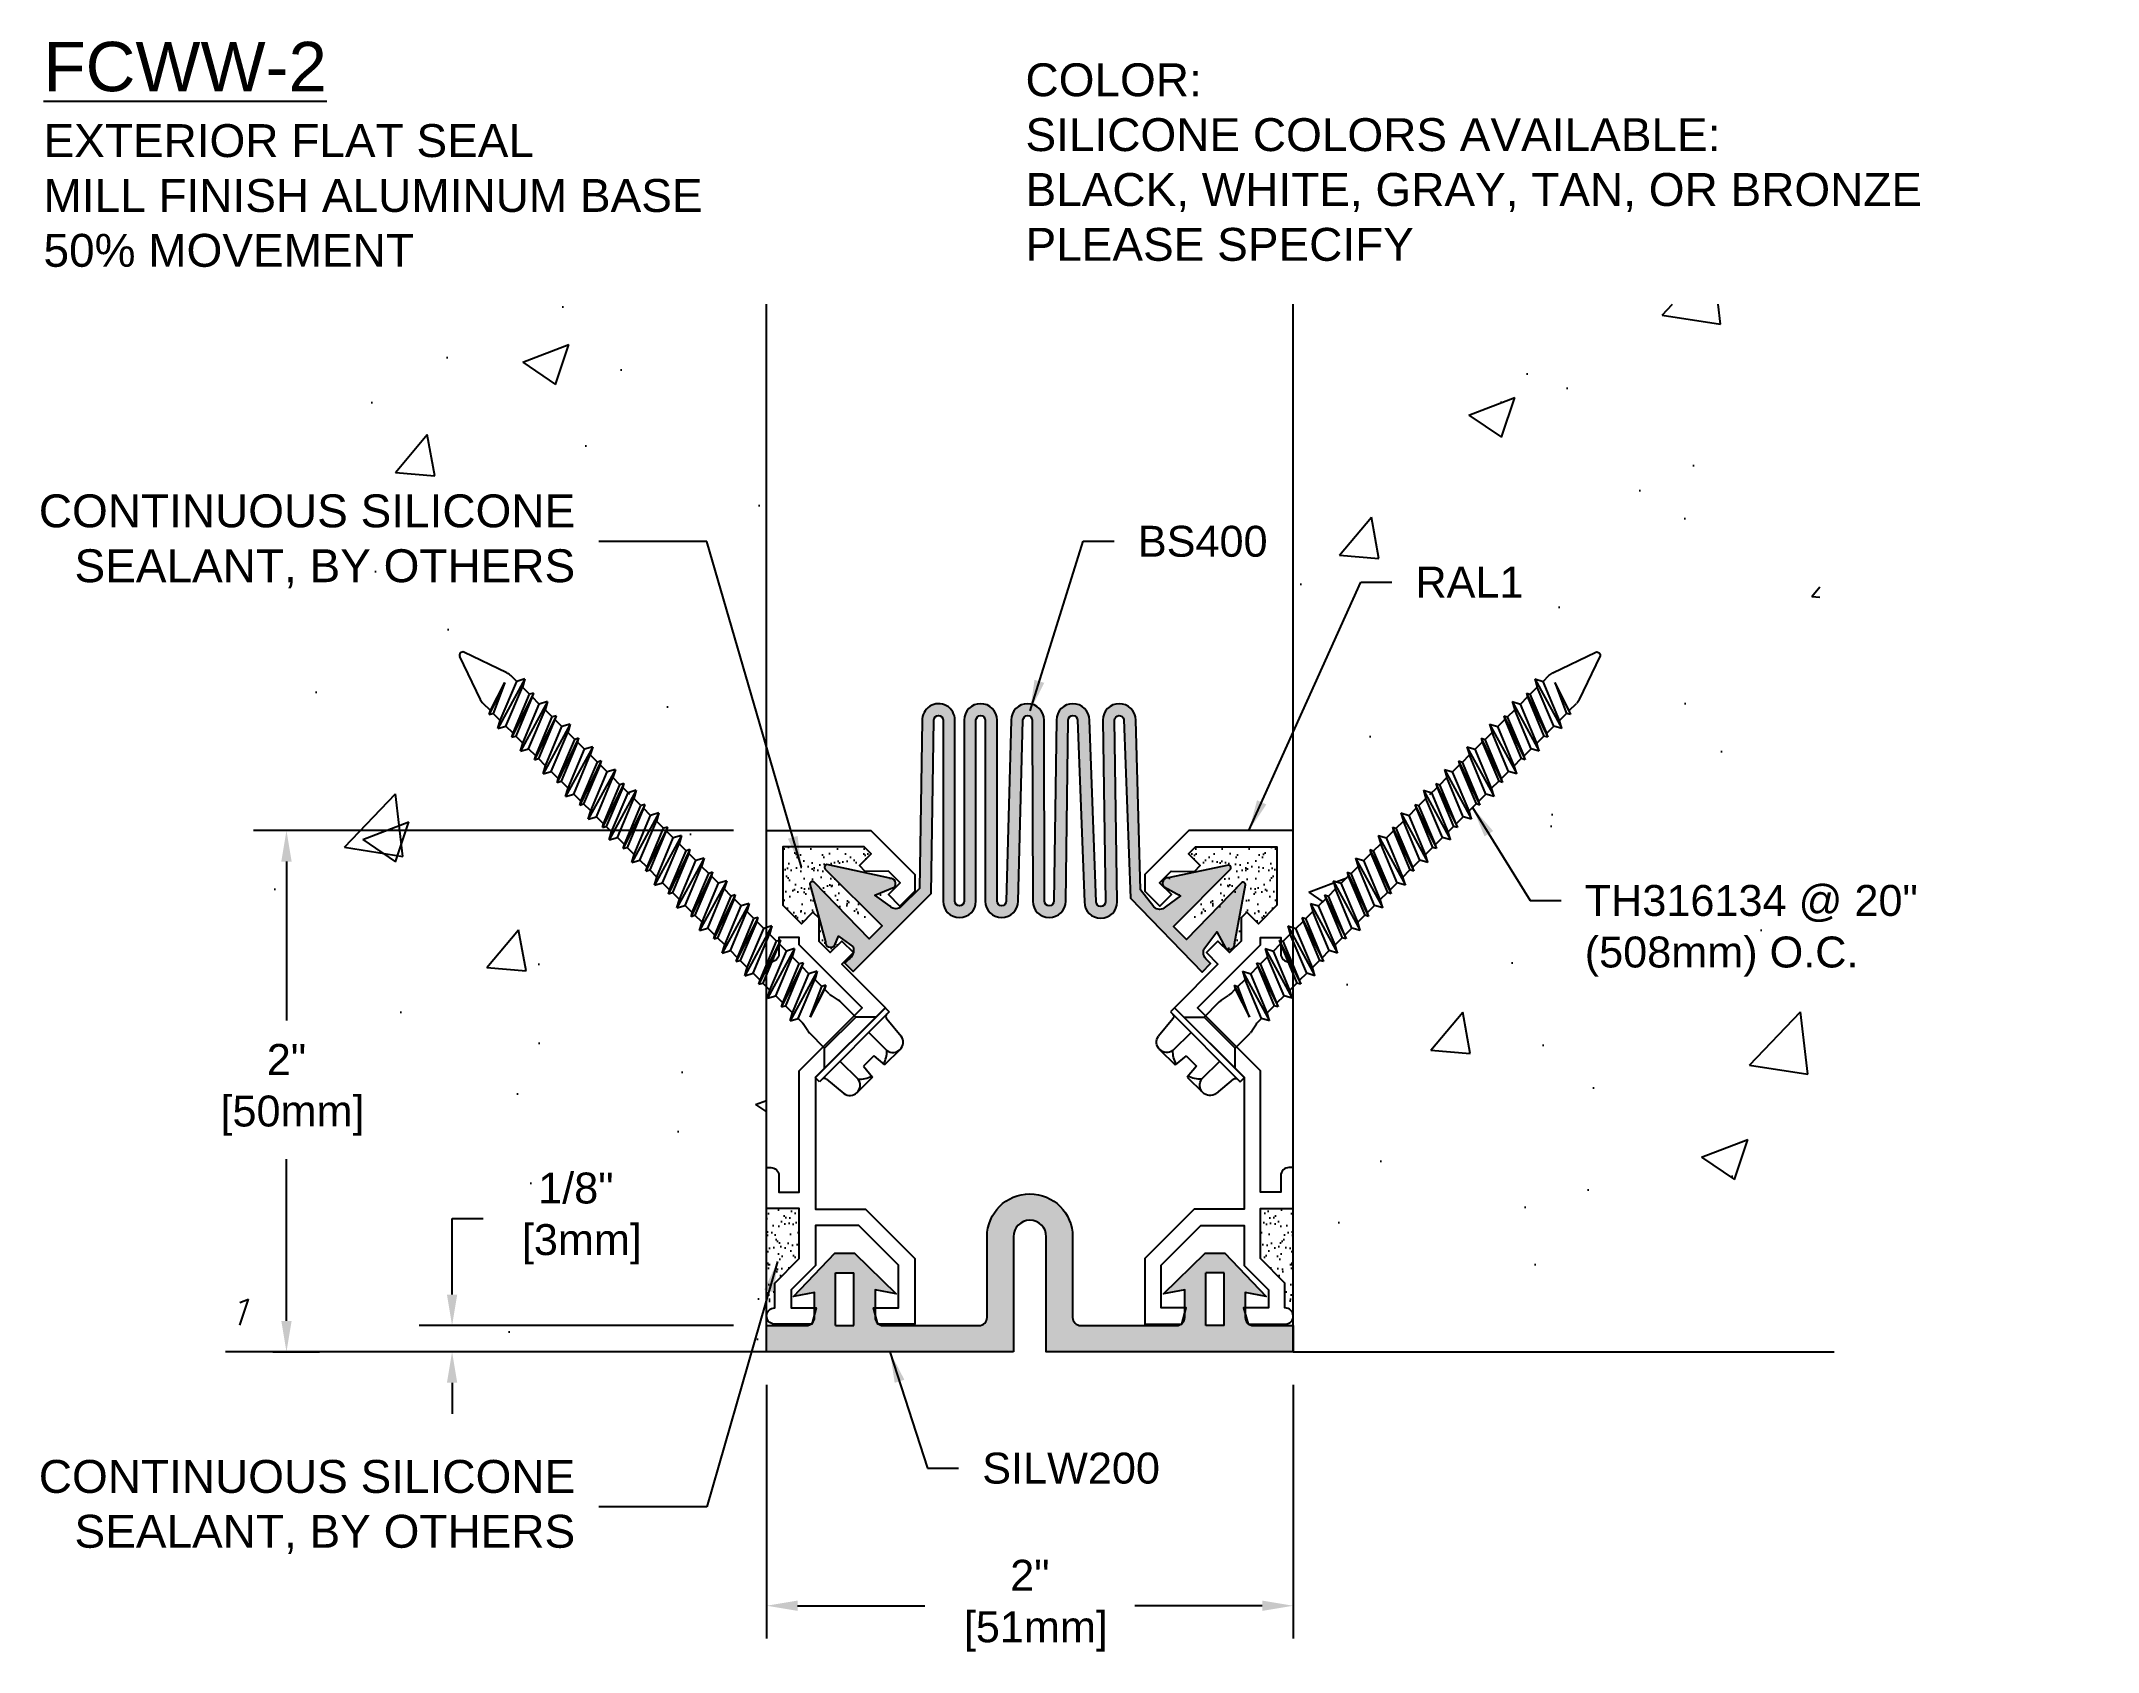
# Model space of a CAD drawing. Header units: inches. Extents: x 0.85 to 8.67, y 2.73 to 8.85.
import ezdxf

# ---------------------------------------------------------------- set-up
doc = ezdxf.new("R2010")
doc.units = ezdxf.units.IN
doc.header["$MEASUREMENT"] = 0
for name, color, linetype in [('Anchors', 4, 'Continuous'), ('Conditions', 1, 'Continuous'), ('Dimensions', 3, 'Continuous'), ('Fillers', 2, 'Continuous'), ('Metals', 7, 'Continuous'), ('Text', 2, 'Continuous')]:
    doc.layers.add(name, color=color, linetype=linetype)
doc.styles.add('arial', font='arial.ttf')
doc.dimstyles.new('Arial', dxfattribs={"dimtxt": 0.1175, "dimasz": 0.1175, "dimexe": 0.125, "dimexo": 0.125, "dimgap": 0.09, "dimtad": 0, "dimtih": 1, "dimtoh": 1, "dimdec": 4, "dimzin": 0, "dimdsep": 46, "dimlunit": 4, "dimtxsty": 'arial', "dimcen": 0.09, "dimadec": 0, "dimazin": 0, "dimtfac": 1, "dimtdec": 4, "dimtofl": 0, "dimtmove": 0, "dimatfit": 3, "dimfxl": 0, "dimfrac": 2, "dimtolj": 1, "dimtzin": 0, "dimarcsym": 0})
pattern_1 = [(142.5, (9.219993, 0), (0.0020473, 0.06262177), [0, -0.0494, 0, -0.05525, 0, -0.0528125]), (172.5, (9.21999, 0), (-0.0575177, 0.0917197), [0, -0.02665, 0, -0.044525, 0, -0.0170625]), (212.5, (9.25997, 0), (-0.1012096, 0.0001839), [0, -0.01625, 0, -0.0585, 0, -0.076375]), (222.5, (9.25997, 0), (-0.0976991, 0.0285245), [0, -0.008125, 0, -0.03835, 0, -0.043875])]

# ---------------------------------------------------------------- blocks, each defined once
blk = doc.blocks.new('A$CB0F2')
blk.add_lwpolyline([(0.029, 0.0023, -0.958439), (0.0317, 0.0642), (0.0317, 0.1582), (0.1247, 0.2512), (0.1247, 0.4422), (0.0007, 0.4422), (0.0007, 0.5972), (0.0167, 0.5972, -0.414214), (0.0477, 0.5662), (0.0477, 0.5042), (0.1247, 0.5042), (0.1247, 0.9649), (0.3641, 1.2043), (0.1247, 1.4438), (0.1247, 1.4712), (0.0477, 1.4712), (0.0477, 1.4092, -0.414214), (0.0167, 1.3782), (0.0007, 1.3782), (0.0007, 1.8772), (0.397, 1.8772), (0.5637, 1.7105), (0.5637, 1.6471), (0.507, 1.5904), (0.4631, 1.6343), (0.5077, 1.6788), (0.4638, 1.7226), (0.3755, 1.7219), (0.3535, 1.7439), (0.3981, 1.7884), (0.3713, 1.8152), (0.0627, 1.8152), (0.0627, 1.5935), (0.1329, 1.5232), (0.1768, 1.5671), (0.1987, 1.5452), (0.1987, 1.4575), (0.2425, 1.4136), (0.2864, 1.4575), (0.3302, 1.4136), (0.2864, 1.3698), (0.4518, 1.2043), (0.1867, 0.9392), (0.1867, 0.4392), (0.3767, 0.4392), (0.5637, 0.2522), (0.5637, 0.0022), (0.4233, 0.0022), (0.4067, 0.0642), (0.5017, 0.0642), (0.5017, 0.2265), (0.351, 0.3772), (0.1867, 0.3772), (0.1867, 0.2255), (0.0937, 0.1325), (0.0937, 0.0642), (0.1887, 0.0642), (0.172, 0.0022), (0.029, 0.0022)], format="xyb")
blk = doc.blocks.new('ral1')
blk.add_blockref('A$CB0F2', (-0.029, -0.0022))
blk = doc.blocks.new('Th316134')
for p, q in [((-0.1352, 1.779), (-0.129, 1.8501)), ((-0.0968, 1.8775), (-0.0272, 1.8775)), ((-0.0645, 1.7688), (-0.0645, 1.8501)), ((-0.0233, 1.8325), (-0.0272, 1.8775)), ((-0.0233, 1.8325), (0.0232, 1.8325)), ((0.0232, 1.8325), (0.0272, 1.8775)), ((0.0272, 1.8775), (0.0967, 1.8775)), ((0.0645, 1.7688), (0.0645, 1.8501)), ((0.1352, 1.779), (0.129, 1.8501)), ((-0.1568, 1.75), (-0.1568, 1.7688)), ((-0.1568, 1.7688), (0.1567, 1.7688)), ((0.1567, 1.7688), (0.1567, 1.75)), ((-0.1568, 1.75), (0.1567, 1.75)), ((-0.1148, 1.75), (-0.0698, 1.705)), ((-0.0698, 1.705), (-0.0698, 1.6379)), ((-0.0698, 1.705), (0.0697, 1.705)), ((0.1148, 1.75), (0.0697, 1.705)), ((0.0697, 1.705), (0.0697, 1.6379)), ((-0.0737, 1.5664), (0.0321, 1.6029)), ((-0.0737, 1.5664), (-0.0623, 1.5726)), ((-0.0687, 1.6283), (-0.0633, 1.6023)), ((-0.0623, 1.5726), (0.0321, 1.6029)), ((0.0321, 1.6029), (-0.0623, 1.5602)), ((-0.0623, 1.5927), (-0.0623, 1.5726)), ((0.0623, 1.5793), (-0.0623, 1.5285)), ((0.0623, 1.5927), (0.0623, 1.5793)), ((0.0862, 1.5664), (0.0623, 1.5793)), ((0.0687, 1.6283), (0.0633, 1.6023)), ((-0.0863, 1.5156), (0.0862, 1.5664)), ((-0.0863, 1.5156), (-0.0623, 1.5285)), ((-0.0863, 1.5156), (-0.0623, 1.5027)), ((-0.0737, 1.5664), (-0.0623, 1.5602)), ((-0.0737, 1.4648), (0.0737, 1.5156)), ((-0.0623, 1.5602), (-0.0623, 1.5285)), ((0.0623, 1.5535), (-0.0623, 1.5027)), ((-0.0623, 1.471), (0.0623, 1.5218)), ((0.0623, 1.5095), (-0.0623, 1.4587)), ((-0.0623, 1.5027), (-0.0623, 1.471)), ((0.0862, 1.5664), (0.0623, 1.5535)), ((0.0623, 1.5535), (0.0623, 1.5218)), ((0.0737, 1.5156), (0.0623, 1.5218)), ((0.0737, 1.5156), (0.0623, 1.5095)), ((0.0623, 1.5095), (0.0623, 1.4778)), ((-0.0863, 1.4141), (0.0862, 1.4648)), ((-0.0737, 1.4648), (-0.0623, 1.471)), ((-0.0737, 1.4648), (-0.0623, 1.4587)), ((0.0623, 1.4778), (-0.0623, 1.427)), ((-0.0623, 1.4587), (-0.0623, 1.427)), ((0.0623, 1.4519), (-0.0623, 1.4011)), ((0.0862, 1.4648), (0.0623, 1.4778)), ((0.0862, 1.4648), (0.0623, 1.4519)), ((0.0623, 1.4519), (0.0623, 1.4202)), ((-0.0863, 1.4141), (-0.0623, 1.427)), ((-0.0863, 1.4141), (-0.0623, 1.4011)), ((-0.0737, 1.3633), (0.0737, 1.4141)), ((-0.0623, 1.3694), (0.0623, 1.4202)), ((0.0623, 1.4079), (-0.0623, 1.3571)), ((-0.0623, 1.4011), (-0.0623, 1.3694)), ((0.0623, 1.3762), (-0.0623, 1.3254)), ((0.0737, 1.4141), (0.0623, 1.4202)), ((0.0737, 1.4141), (0.0623, 1.4079)), ((0.0623, 1.4079), (0.0623, 1.3762)), ((0.0862, 1.3633), (0.0623, 1.3762)), ((-0.0863, 1.3125), (0.0862, 1.3633)), ((-0.0863, 1.3125), (-0.0623, 1.3254)), ((-0.0863, 1.3125), (-0.0623, 1.2996)), ((-0.0737, 1.3633), (-0.0623, 1.3694)), ((-0.0737, 1.3633), (-0.0623, 1.3571)), ((-0.0737, 1.2617), (0.0737, 1.3125)), ((-0.0623, 1.3571), (-0.0623, 1.3254)), ((0.0623, 1.3504), (-0.0623, 1.2996)), ((-0.0623, 1.2679), (0.0623, 1.3187)), ((0.0623, 1.3063), (-0.0623, 1.2556)), ((0.0862, 1.3633), (0.0623, 1.3504)), ((0.0623, 1.3504), (0.0623, 1.3187)), ((0.0737, 1.3125), (0.0623, 1.3187)), ((0.0737, 1.3125), (0.0623, 1.3063)), ((0.0623, 1.3063), (0.0623, 1.2746)), ((-0.0863, 1.2109), (0.0862, 1.2617)), ((-0.0737, 1.2617), (-0.0623, 1.2679)), ((-0.0737, 1.2617), (-0.0623, 1.2556)), ((-0.0623, 1.2996), (-0.0623, 1.2679)), ((0.0623, 1.2746), (-0.0623, 1.2239)), ((-0.0623, 1.2556), (-0.0623, 1.2239)), ((0.0623, 1.2488), (-0.0623, 1.198)), ((0.0862, 1.2617), (0.0623, 1.2746)), ((0.0862, 1.2617), (0.0623, 1.2488)), ((0.0623, 1.2488), (0.0623, 1.2171)), ((-0.0863, 1.2109), (-0.0623, 1.2239)), ((-0.0863, 1.2109), (-0.0623, 1.198)), ((-0.0737, 1.1602), (0.0737, 1.2109)), ((-0.0623, 1.1663), (0.0623, 1.2171)), ((0.0623, 1.2048), (-0.0623, 1.154)), ((-0.0623, 1.198), (-0.0623, 1.1663)), ((0.0737, 1.2109), (0.0623, 1.2171)), ((0.0737, 1.2109), (0.0623, 1.2048)), ((0.0623, 1.2048), (0.0623, 1.1731)), ((-0.0863, 1.1094), (0.0862, 1.1602)), ((-0.0863, 1.1094), (-0.0623, 1.1223)), ((-0.0737, 1.1602), (-0.0623, 1.1663)), ((-0.0737, 1.1602), (-0.0623, 1.154)), ((0.0623, 1.1731), (-0.0623, 1.1223)), ((-0.0623, 1.154), (-0.0623, 1.1223)), ((0.0623, 1.1472), (-0.0623, 1.0965)), ((-0.0623, 1.0648), (0.0623, 1.1155)), ((0.0862, 1.1602), (0.0623, 1.1731)), ((0.0862, 1.1602), (0.0623, 1.1472)), ((0.0623, 1.1472), (0.0623, 1.1155)), ((0.0737, 1.1094), (0.0623, 1.1155)), ((-0.0863, 1.1094), (-0.0623, 1.0965)), ((-0.0863, 1.0078), (0.0862, 1.0586)), ((-0.0737, 1.0586), (0.0737, 1.1094)), ((-0.0737, 1.0586), (-0.0623, 1.0648)), ((-0.0737, 1.0586), (-0.0623, 1.0524)), ((0.0623, 1.1032), (-0.0623, 1.0524)), ((-0.0623, 1.0965), (-0.0623, 1.0648)), ((0.0623, 1.0715), (-0.0623, 1.0207)), ((-0.0623, 1.0524), (-0.0623, 1.0207)), ((0.0623, 1.0457), (-0.0623, 0.9949)), ((0.0737, 1.1094), (0.0623, 1.1032)), ((0.0623, 1.1032), (0.0623, 1.0715)), ((0.0862, 1.0586), (0.0623, 1.0715)), ((0.0862, 1.0586), (0.0623, 1.0457)), ((0.0623, 1.0457), (0.0623, 1.014)), ((-0.0863, 1.0078), (-0.0623, 1.0207)), ((-0.0863, 1.0078), (-0.0623, 0.9949)), ((-0.0737, 0.957), (0.0737, 1.0078)), ((-0.0623, 0.9632), (0.0623, 1.014)), ((0.0623, 1.0016), (-0.0623, 0.9509)), ((-0.0623, 0.9949), (-0.0623, 0.9632)), ((0.0737, 1.0078), (0.0623, 1.014)), ((0.0737, 1.0078), (0.0623, 1.0016)), ((0.0623, 1.0016), (0.0623, 0.97)), ((-0.0863, 0.9063), (0.0862, 0.957)), ((-0.0863, 0.9063), (-0.0623, 0.9192)), ((-0.0737, 0.957), (-0.0623, 0.9632)), ((-0.0737, 0.957), (-0.0623, 0.9509)), ((0.0623, 0.97), (-0.0623, 0.9192)), ((-0.0623, 0.9509), (-0.0623, 0.9192)), ((0.0623, 0.9441), (-0.0623, 0.8933)), ((0.0862, 0.957), (0.0623, 0.97)), ((0.0862, 0.957), (0.0623, 0.9441)), ((0.0623, 0.9441), (0.0623, 0.9124)), ((-0.0863, 0.9063), (-0.0623, 0.8933)), ((-0.0863, 0.8047), (0.0862, 0.8555)), ((-0.0737, 0.8555), (0.0737, 0.9063)), ((-0.0737, 0.8555), (-0.0623, 0.8616)), ((-0.0737, 0.8555), (-0.0623, 0.8493)), ((-0.0623, 0.8616), (0.0623, 0.9124)), ((0.0623, 0.9001), (-0.0623, 0.8493)), ((-0.0623, 0.8933), (-0.0623, 0.8616)), ((0.0623, 0.8684), (-0.0623, 0.8176)), ((-0.0623, 0.8493), (-0.0623, 0.8176)), ((0.0737, 0.9063), (0.0623, 0.9124)), ((0.0737, 0.9063), (0.0623, 0.9001)), ((0.0623, 0.9001), (0.0623, 0.8684)), ((0.0862, 0.8555), (0.0623, 0.8684)), ((0.0862, 0.8555), (0.0623, 0.8425)), ((-0.0863, 0.8047), (-0.0623, 0.8176)), ((-0.0863, 0.8047), (-0.0623, 0.7918)), ((-0.0737, 0.7539), (0.0737, 0.8047)), ((0.0623, 0.8425), (-0.0623, 0.7918)), ((-0.0623, 0.7601), (0.0623, 0.8109)), ((0.0623, 0.7985), (-0.0623, 0.7477)), ((-0.0623, 0.7918), (-0.0623, 0.7601)), ((0.0623, 0.8425), (0.0623, 0.8109)), ((0.0737, 0.8047), (0.0623, 0.8109)), ((0.0737, 0.8047), (0.0623, 0.7985)), ((0.0623, 0.7985), (0.0623, 0.7668)), ((-0.0863, 0.7031), (0.0862, 0.7539)), ((-0.0737, 0.7539), (-0.0623, 0.7601)), ((-0.0737, 0.7539), (-0.0623, 0.7477)), ((0.0623, 0.7668), (-0.0623, 0.716)), ((-0.0623, 0.7477), (-0.0623, 0.716)), ((0.0623, 0.741), (-0.0623, 0.6902)), ((0.0862, 0.7539), (0.0623, 0.7668)), ((0.0862, 0.7539), (0.0623, 0.741)), ((0.0623, 0.7488), (0.0623, 0.7171)), ((-0.0863, 0.7031), (-0.0623, 0.716)), ((-0.0863, 0.7031), (-0.0623, 0.6902)), ((-0.0863, 0.6094), (0.0862, 0.6602)), ((-0.0737, 0.6602), (0.0737, 0.7109)), ((-0.0737, 0.6602), (-0.0623, 0.6663)), ((-0.0737, 0.6602), (-0.0623, 0.654)), ((-0.0623, 0.6663), (0.0623, 0.7171)), ((0.0623, 0.7048), (-0.0623, 0.654)), ((-0.0623, 0.698), (-0.0623, 0.6663)), ((0.0623, 0.6731), (-0.0623, 0.6223)), ((-0.0623, 0.654), (-0.0623, 0.6223)), ((0.0737, 0.7109), (0.0623, 0.7171)), ((0.0737, 0.7109), (0.0623, 0.7048)), ((0.0623, 0.7048), (0.0623, 0.6731)), ((0.0862, 0.6602), (0.0623, 0.6731)), ((0.0862, 0.6602), (0.0623, 0.6472)), ((-0.0863, 0.6094), (-0.0623, 0.6223)), ((-0.0863, 0.6094), (-0.0623, 0.5965)), ((-0.0737, 0.5586), (0.0737, 0.6094)), ((0.0623, 0.6472), (-0.0623, 0.5965)), ((-0.0623, 0.5648), (0.0623, 0.6155)), ((0.0623, 0.6032), (-0.0623, 0.5524)), ((-0.0623, 0.5965), (-0.0623, 0.5648)), ((0.0623, 0.6472), (0.0623, 0.6155)), ((0.0737, 0.6094), (0.0623, 0.6155)), ((0.0737, 0.6094), (0.0623, 0.6032)), ((0.0623, 0.6032), (0.0623, 0.5715)), ((-0.0863, 0.5078), (0.0862, 0.5586)), ((-0.0737, 0.5586), (-0.0623, 0.5648)), ((-0.0737, 0.5586), (-0.0623, 0.5524)), ((0.0623, 0.5715), (-0.0623, 0.5207)), ((-0.0623, 0.5524), (-0.0623, 0.5207)), ((0.0623, 0.5457), (-0.0623, 0.4949)), ((0.0862, 0.5586), (0.0623, 0.5715)), ((0.0862, 0.5586), (0.0623, 0.5457)), ((0.0623, 0.5457), (0.0623, 0.514)), ((-0.0863, 0.5078), (-0.0623, 0.5207)), ((-0.0863, 0.5078), (-0.0623, 0.4949)), ((-0.0737, 0.457), (0.0737, 0.5078)), ((-0.0737, 0.457), (-0.0623, 0.4632)), ((-0.0623, 0.4632), (0.0623, 0.514)), ((0.0623, 0.5016), (-0.0623, 0.4509)), ((-0.0623, 0.4949), (-0.0623, 0.4632)), ((0.0623, 0.47), (-0.0623, 0.4192)), ((0.0737, 0.5078), (0.0623, 0.514)), ((0.0737, 0.5078), (0.0623, 0.5016)), ((0.0623, 0.5016), (0.0623, 0.47)), ((0.0862, 0.457), (0.0623, 0.47)), ((-0.0863, 0.4063), (0.0862, 0.457)), ((-0.0863, 0.4063), (-0.0623, 0.4192)), ((-0.0863, 0.4063), (-0.0623, 0.3933)), ((-0.0737, 0.457), (-0.0623, 0.4509)), ((-0.0737, 0.3555), (0.0737, 0.4063)), ((-0.0623, 0.4509), (-0.0623, 0.4192)), ((0.0623, 0.4441), (-0.0623, 0.3933)), ((-0.0623, 0.3616), (0.0623, 0.4124)), ((0.0623, 0.4001), (-0.0623, 0.3493)), ((-0.0623, 0.3933), (-0.0623, 0.3616)), ((0.0862, 0.457), (0.0623, 0.4441)), ((0.0623, 0.4441), (0.0623, 0.4124)), ((0.0737, 0.4063), (0.0623, 0.4124)), ((0.0737, 0.4063), (0.0623, 0.4001)), ((0.0623, 0.4001), (0.0623, 0.3684)), ((-0.0863, 0.3047), (0.0862, 0.3555)), ((-0.0737, 0.3555), (-0.0623, 0.3616)), ((-0.0737, 0.3555), (-0.0623, 0.3493)), ((0.0623, 0.3684), (-0.0623, 0.3176)), ((-0.0623, 0.3493), (-0.0623, 0.3176)), ((0.0623, 0.3425), (-0.0623, 0.2918)), ((0.0862, 0.3555), (0.0623, 0.3684)), ((0.0862, 0.3555), (0.0623, 0.3425)), ((0.0623, 0.3425), (0.0623, 0.3109)), ((-0.0863, 0.3047), (-0.0623, 0.3176)), ((-0.0863, 0.3047), (-0.0623, 0.2918)), ((-0.0737, 0.2539), (0.0737, 0.3047)), ((-0.0623, 0.2601), (0.0623, 0.3109)), ((0.0623, 0.2985), (-0.0623, 0.2477)), ((-0.0623, 0.2918), (-0.0623, 0.2601)), ((0.0623, 0.2668), (-0.0623, 0.216)), ((0.0737, 0.3047), (0.0623, 0.3109)), ((0.0737, 0.3047), (0.0623, 0.2985)), ((0.0623, 0.2985), (0.0623, 0.2668)), ((0.0862, 0.2539), (0.0623, 0.2668)), ((-0.0863, 0.2031), (0.0862, 0.2539)), ((-0.0863, 0.2031), (-0.0623, 0.216)), ((-0.0863, 0.2031), (-0.0623, 0.1902)), ((-0.0737, 0.2539), (-0.0623, 0.2601)), ((-0.0737, 0.2539), (-0.0623, 0.2477)), ((-0.0623, 0.2477), (-0.0623, 0.216)), ((0.0623, 0.241), (-0.0623, 0.1902)), ((-0.0335, 0.1662), (0.0623, 0.2093)), ((-0.0335, 0.1662), (0.0737, 0.2031)), ((0.0623, 0.197), (-0.0335, 0.1662)), ((0.0862, 0.2539), (0.0623, 0.241)), ((0.0623, 0.241), (0.0623, 0.2093)), ((0.0737, 0.2031), (0.0623, 0.2093)), ((0.0737, 0.2031), (0.0623, 0.197)), ((0.0623, 0.197), (0.0623, 0.1643)), ((-0.0623, 0.1902), (-0.0623, 0.1643)), ((-0.0596, 0.149), (-0.0096, 0.0062)), ((0.0596, 0.149), (0.0096, 0.0062))]:
    blk.add_line(p, q)
for centre, radius, start, end in [((-0.0968, 1.8448), 0.0327, 9.28497, 170.71503), ((0, 1.7879), 0.0896, 107.42152, 136.04074), ((0, 1.7879), 0.0896, 43.95926, 72.57848), ((0.0967, 1.8448), 0.0327, 9.28497, 170.71503), ((-0.1464, 1.78), 0.0112, 270, 355), ((0.1464, 1.78), 0.0112, 185, 270), ((-0.0233, 1.6379), 0.0465, 180, 191.9357), ((0.0232, 1.6379), 0.0465, 348.0643, 0), ((-0.1088, 1.5927), 0.0465, 0, 11.9357), ((0.1088, 1.5927), 0.0465, 168.0643, 180), ((-0.0158, 0.1643), 0.0465, 180, 199.30575), ((0.0158, 0.1643), 0.0465, 340.69425, 0), ((0, 0.0106), 0.0106, 204.10008, 335.89992)]:
    blk.add_arc(centre, radius, start, end)
blk = doc.blocks.new('*D3')
at = {"layer": 'Defpoints', "color": 0}
for p in [(3.61, 3.8692), (5.61, 3.8692), (3.61, 2.9049)]:
    blk.add_point(p, dxfattribs=at)
at = {"layer": 'Dimensions', "color": 0, "lineweight": -2}
for p, q in [((3.61, 3.7442), (3.61, 2.7799)), ((5.61, 3.7442), (5.61, 2.7799)), ((3.7275, 2.9049), (4.2117, 2.9049)), ((5.4925, 2.9049), (5.0083, 2.9049))]:
    blk.add_line(p, q, dxfattribs=at)
at = {"layer": 'Dimensions', "color": 0}
for points in [[(3.7275, 2.9244), (3.7275, 2.8853), (3.61, 2.9049)], [(5.4925, 2.9244), (5.4925, 2.8853), (5.61, 2.9049)]]:
    blk.add_solid(points, dxfattribs=at)
at = {"layer": 'Dimensions', "color": 0, "insert": (4.61, 2.9049), "char_height": 0.1175, "attachment_point": 5, "style": 'arial'}
blk.add_mtext('\\A1;2"\\P [51mm]', dxfattribs=at)
blk = doc.blocks.new('*D4')
at = {"layer": 'Defpoints', "color": 0}
for p in [(1.7866, 5.8492), (3.61, 5.8492), (1.61, 3.8692)]:
    blk.add_point(p, dxfattribs=at)
at = {"layer": 'Dimensions', "color": 0, "lineweight": -2}
for p, q in [((3.485, 5.8492), (1.6616, 5.8492)), ((1.7866, 5.7317), (1.7866, 5.1277)), ((1.7866, 3.9867), (1.7866, 4.6008)), ((1.735, 3.8692), (1.9116, 3.8692))]:
    blk.add_line(p, q, dxfattribs=at)
at = {"layer": 'Dimensions', "color": 0}
for points in [[(1.767, 5.7317), (1.8062, 5.7317), (1.7866, 5.8492)], [(1.767, 3.9867), (1.8062, 3.9867), (1.7866, 3.8692)]]:
    blk.add_solid(points, dxfattribs=at)
at = {"layer": 'Dimensions', "color": 0, "insert": (1.7866, 4.8642), "char_height": 0.1175, "attachment_point": 5, "style": 'arial'}
blk.add_mtext('\\A1;2"\\P [50mm]', dxfattribs=at)
blk = doc.blocks.new('*D5')
at = {"layer": 'Defpoints', "color": 0}
for p in [(3.61, 3.9692), (2.4155, 3.8692), (3.61, 3.8692)]:
    blk.add_point(p, dxfattribs=at)
at = {"layer": 'Dimensions', "color": 0, "lineweight": -2}
for p, q in [((2.4155, 4.0867), (2.4155, 4.3758)), ((2.4155, 4.3758), (2.533, 4.3758)), ((3.485, 3.9692), (2.2905, 3.9692)), ((3.485, 3.8692), (2.2905, 3.8692)), ((2.4155, 3.7517), (2.4155, 3.6342))]:
    blk.add_line(p, q, dxfattribs=at)
at = {"layer": 'Dimensions', "color": 0}
for points in [[(2.3959, 4.0867), (2.4351, 4.0867), (2.4155, 3.9692)], [(2.3959, 3.7517), (2.4351, 3.7517), (2.4155, 3.8692)]]:
    blk.add_solid(points, dxfattribs=at)
at = {"layer": 'Dimensions', "color": 0, "insert": (2.8857, 4.3758), "char_height": 0.1175, "attachment_point": 5, "style": 'arial'}
blk.add_mtext('\\A1;1/8"\\P [3mm]', dxfattribs=at)
blk = doc.blocks.new('SILW200')
h = blk.add_hatch(color=256)
h.paths.add_polyline_path([(4.5475, 4.3067, -1), (4.6725, 4.3067), (4.6725, 3.8692), (5.61, 3.8692), (5.61, 3.9692), (5.459, 3.9692, -0.414214), (5.428, 4.0002), (5.428, 4.0942), (5.508, 4.0792), (5.3505, 4.2442), (5.2755, 4.2442), (5.118, 4.0892), (5.198, 4.1042), (5.198, 4.0002, -0.414214), (5.167, 3.9692), (4.8035, 3.9692, -0.414214), (4.7725, 4.0002), (4.7725, 4.3067, 1), (4.4475, 4.3067), (4.4475, 4.0002, -0.414214), (4.4165, 3.9692), (4.053, 3.9692, -0.414214), (4.022, 4.0002), (4.022, 4.1042), (4.102, 4.0892), (3.9445, 4.2442), (3.8695, 4.2442), (3.712, 4.0792), (3.792, 4.0942), (3.792, 4.0002, -0.414214), (3.761, 3.9692), (3.61, 3.9692), (3.61, 3.8692), (4.5475, 3.8692)])
h.paths.add_polyline_path([(3.942, 3.9692), (3.942, 4.1692), (3.872, 4.1692), (3.872, 3.9692)], flags=17)
h.paths.add_polyline_path([(5.278, 4.1692), (5.348, 4.1692), (5.348, 3.9692), (5.278, 3.9692)], flags=16)
for p, q in [((3.872, 3.9692), (3.872, 4.1692)), ((3.872, 4.1692), (3.942, 4.1692)), ((3.942, 3.9692), (3.942, 4.1692)), ((5.278, 3.9692), (5.278, 4.1692)), ((5.348, 4.1692), (5.278, 4.1692)), ((5.348, 3.9692), (5.348, 4.1692)), ((3.872, 3.9692), (3.942, 3.9692)), ((5.348, 3.9692), (5.278, 3.9692))]:
    blk.add_line(p, q)
blk.add_lwpolyline([(4.5475, 3.8692), (3.61, 3.8692), (3.61, 3.9692), (3.761, 3.9692, 0.414214), (3.792, 4.0002), (3.792, 4.0942), (3.712, 4.0792), (3.8695, 4.2442), (3.9445, 4.2442), (4.102, 4.0892), (4.022, 4.1042), (4.022, 4.0002, 0.414214), (4.053, 3.9692), (4.4165, 3.9692, 0.414214), (4.4475, 4.0002), (4.4475, 4.3067, -1), (4.7725, 4.3067), (4.7725, 4.0002, 0.414214), (4.8035, 3.9692), (5.167, 3.9692, 0.414214), (5.198, 4.0002), (5.198, 4.1042), (5.118, 4.0892), (5.2755, 4.2442), (5.3505, 4.2442), (5.508, 4.0792), (5.428, 4.0942), (5.428, 4.0002, 0.414214), (5.459, 3.9692), (5.61, 3.9692), (5.61, 3.8692), (4.6725, 3.8692), (4.6725, 4.3067, 1), (4.5475, 4.3067)], format="xyb", close=True)
blk = doc.blocks.new('bs400')
at = {"layer": 'Fillers'}
blk.add_hatch(color=256, dxfattribs=at).paths.add_polyline_path([(4.7574, 6.2707, -1), (4.7924, 6.2707), (4.8184, 5.5806, 1), (4.9434, 5.5806), (4.9334, 6.2699, -0.930678), (4.9684, 6.2737), (4.9934, 5.5946), (5.2661, 5.3139), (5.2979, 5.3458), (5.2845, 5.3592, -0.379282), (5.2757, 5.4063), (5.321, 5.4662), (5.3549, 5.4055, 0.684825), (5.389, 5.4205), (5.4308, 5.6447, 0.67662), (5.4137, 5.652), (5.206, 5.4377), (5.1565, 5.4872), (5.3722, 5.7029, 0.637589), (5.366, 5.7199), (5.1371, 5.6716, 0.699658), (5.1212, 5.6375), (5.184, 5.6035), (5.1264, 5.5611, -0.414214), (5.0826, 5.5611), (5.0319, 5.6256), (5.0134, 6.2707, 1), (4.8884, 6.2707), (4.8984, 5.5811, -1.014531), (4.8634, 5.5806), (4.8374, 6.2707, 1), (4.7124, 6.2707), (4.7026, 5.5832, -1), (4.6676, 5.5832), (4.6654, 6.2711, 0.996768), (4.5404, 6.2707), (4.5219, 5.5832, -1), (4.4869, 5.5832), (4.4869, 6.2707, 1), (4.3619, 6.2707), (4.3619, 5.5832, -1), (4.3269, 5.5832), (4.3269, 6.2712, 1.025803), (4.2026, 6.2675), (4.1922, 5.6314), (4.1242, 5.5635, -0.414214), (4.0804, 5.5635), (4.0228, 5.6058), (4.0959, 5.6358, 0.699658), (4.08, 5.6699), (3.8408, 5.7222, 0.637589), (3.8346, 5.7052), (4.0503, 5.4895), (4.0008, 5.44), (3.7931, 5.6544, 0.67662), (3.776, 5.6471), (3.8349, 5.4287, 0.684825), (3.869, 5.4136), (3.8842, 5.4506), (3.9401, 5.4102, -0.350604), (3.9223, 5.3615), (3.9089, 5.3481), (3.9407, 5.3163), (4.2372, 5.6127), (4.2469, 6.2707, -1), (4.2819, 6.2707), (4.2819, 5.5832, 1), (4.4069, 5.5832), (4.4069, 6.2707, -1), (4.4419, 6.2707), (4.4419, 5.5832, 1), (4.5669, 5.5832), (4.5854, 6.2707, -1), (4.6204, 6.2707), (4.6226, 5.5828, 0.996768), (4.7476, 5.5832)])
blk.add_lwpolyline([(4.3619, 5.5832, -1), (4.3269, 5.5832), (4.3269, 6.2707, 1.03026), (4.2026, 6.2675), (4.1922, 5.6314), (4.1242, 5.5635, -0.414214), (4.0804, 5.5635), (4.0228, 5.6058), (4.0959, 5.6358, 0.699658), (4.08, 5.6699), (3.8408, 5.7222, 0.637589), (3.8346, 5.7052), (4.0503, 5.4895), (4.0008, 5.44), (3.7931, 5.6544, 0.67662), (3.776, 5.6471), (3.8349, 5.4287, 0.684825), (3.869, 5.4136), (3.8842, 5.4506), (3.9401, 5.4102, -0.350604), (3.9223, 5.3615), (3.9089, 5.3481), (3.9407, 5.3163), (4.2372, 5.6127), (4.2469, 6.2707, -1), (4.2819, 6.2707), (4.2819, 5.5832, 1), (4.4069, 5.5832), (4.4069, 6.2707, -1), (4.4419, 6.2707), (4.4419, 5.5832, 1), (4.5669, 5.5832), (4.5854, 6.2707, -1), (4.6204, 6.2707), (4.6226, 5.5832, 1), (4.7476, 5.5832), (4.7574, 6.2707, -1), (4.7924, 6.2707), (4.8184, 5.5806, 1), (4.9434, 5.5806), (4.9334, 6.2707, -0.91191), (4.9684, 6.2737), (4.9934, 5.5946), (5.2661, 5.3139), (5.2979, 5.3458), (5.2845, 5.3592, -0.379282), (5.2757, 5.4063), (5.321, 5.4662), (5.3549, 5.4055, 0.684825), (5.389, 5.4205), (5.4308, 5.6447, 0.67662), (5.4137, 5.652), (5.206, 5.4377), (5.1565, 5.4872), (5.3722, 5.7029, 0.637589), (5.366, 5.7199), (5.1371, 5.6716, 0.699658), (5.1212, 5.6375), (5.184, 5.6035), (5.1264, 5.5611, -0.414214), (5.0826, 5.5611), (5.0319, 5.6256), (5.0134, 6.2707, 1), (4.8884, 6.2707), (4.8984, 5.5806, -1), (4.8634, 5.5806), (4.8374, 6.2707, 1), (4.7124, 6.2707), (4.7026, 5.5832, -1), (4.6676, 5.5832), (4.6654, 6.2707, 1), (4.5404, 6.2707), (4.5219, 5.5832, -1), (4.4869, 5.5832), (4.4869, 6.2707, 1), (4.3619, 6.2707)], format="xyb", close=True, dxfattribs=at)

msp = doc.modelspace()

# ---------------------------------------------------------------- hatches: boundary and pattern name
at = {"layer": 'Conditions'}
h = msp.add_hatch(dxfattribs=at)
h.set_pattern_fill('AR-CONC', color=256, scale=0.25, style=0)
h.paths.add_polyline_path([(7.61, 7.84868), (5.61107, 7.84922), (5.61053, 5.84922), (5.61107, 5.84922), (5.61107, 5.48036), (5.62081, 5.47743), (5.64762, 5.50424), (5.64315, 5.51913), (5.65804, 5.51467), (5.68485, 5.54147), (5.67548, 5.57271), (5.70671, 5.56334), (5.73352, 5.59014), (5.72905, 5.60504), (5.74395, 5.60057), (5.77075, 5.62738), (5.76139, 5.65861), (5.79262, 5.64924), (5.81942, 5.67605), (5.81496, 5.69094), (5.82985, 5.68647), (5.85666, 5.71328), (5.84729, 5.74451), (5.87852, 5.73515), (5.90533, 5.76195), (5.90086, 5.77685), (5.91575, 5.77238), (5.94256, 5.79918), (5.93319, 5.83042), (5.96442, 5.82105), (5.99123, 5.84786), (5.98676, 5.86275), (6.00166, 5.85828), (6.02846, 5.88509), (6.0191, 5.91632), (6.05033, 5.90695), (6.07714, 5.93376), (6.07267, 5.94865), (6.08756, 5.94419), (6.11437, 5.97099), (6.105, 6.00222), (6.13623, 5.99286), (6.15643, 6.01306), (6.15196, 6.02795), (6.16686, 6.02348), (6.19366, 6.05029), (6.1843, 6.08152), (6.21553, 6.07215), (6.24233, 6.09896), (6.23787, 6.11385), (6.25276, 6.10939), (6.27957, 6.13619), (6.2702, 6.16742), (6.30143, 6.15806), (6.32824, 6.18486), (6.32377, 6.19976), (6.33866, 6.19529), (6.36547, 6.2221), (6.3561, 6.25333), (6.38734, 6.24396), (6.41414, 6.27077), (6.40968, 6.28566), (6.42457, 6.28119), (6.45138, 6.308), (6.44201, 6.33923), (6.47324, 6.32986), (6.50005, 6.35667), (6.49558, 6.37156), (6.51047, 6.3671), (6.53728, 6.3939), (6.52791, 6.42514), (6.55914, 6.41577), (6.58102, 6.43764, -0.084437), (6.59623, 6.44843), (6.75733, 6.52594, -0.7741233), (6.77462, 6.50865), (6.69711, 6.34755, -0.084437), (6.68632, 6.33234), (6.65873, 6.30474), (6.6632, 6.28985), (6.6483, 6.29432), (6.6215, 6.26751), (6.63086, 6.23628), (6.59963, 6.24565), (6.57283, 6.21884), (6.57729, 6.20395), (6.5624, 6.20841), (6.53559, 6.18161), (6.54496, 6.15038), (6.51373, 6.15974), (6.48692, 6.13294), (6.49139, 6.11804), (6.4765, 6.12251), (6.44969, 6.0957), (6.45906, 6.06447), (6.42782, 6.07384), (6.40102, 6.04703), (6.40548, 6.03214), (6.39059, 6.03661), (6.36378, 6.0098), (6.37315, 5.97857), (6.34192, 5.98794), (6.31511, 5.96113), (6.31958, 5.94624), (6.30469, 5.9507), (6.27788, 5.9239), (6.28725, 5.89266), (6.25602, 5.90203), (6.22921, 5.87522), (6.23368, 5.86033), (6.21878, 5.8648), (6.19859, 5.8446), (6.20795, 5.81337), (6.17672, 5.82274), (6.14991, 5.79593), (6.15438, 5.78104), (6.13949, 5.7855), (6.11268, 5.7587), (6.12205, 5.72746), (6.09082, 5.73683), (6.06401, 5.71003), (6.06848, 5.69513), (6.05358, 5.6996), (6.02678, 5.67279), (6.03615, 5.64156), (6.00491, 5.65093), (5.97811, 5.62412), (5.98257, 5.60923), (5.96768, 5.6137), (5.94087, 5.58689), (5.95024, 5.55566), (5.91901, 5.56502), (5.8922, 5.53822), (5.89667, 5.52332), (5.88178, 5.52779), (5.85497, 5.50099), (5.86434, 5.46975), (5.83311, 5.47912), (5.8063, 5.45231), (5.81077, 5.43742), (5.79587, 5.44189), (5.76907, 5.41508), (5.77843, 5.38385), (5.7472, 5.39322), (5.7204, 5.36641), (5.72486, 5.35152), (5.70997, 5.35598), (5.68316, 5.32918), (5.69253, 5.29795), (5.6613, 5.30731), (5.63449, 5.28051), (5.63896, 5.26561), (5.62407, 5.27008), (5.61037, 5.25638), (5.61018, 4.56922), (5.61107, 4.56922), (5.61107, 4.41422), (5.61014, 4.41422), (5.61004, 4.01315, -0.1301508), (5.61003, 3.99728), (5.61, 3.86921), (7.61, 3.86921)])
h.paths.add_polyline_path([(3.60893, 7.84922), (1.61, 7.84868), (1.61, 3.86921), (3.61, 3.86921), (3.60996, 3.99728, -0.1301508), (3.60996, 4.01315), (3.60985, 4.41422), (3.60893, 4.41422), (3.60893, 4.56922), (3.60981, 4.56922), (3.60962, 5.25638), (3.59593, 5.27008), (3.58103, 5.26561), (3.5855, 5.28051), (3.55869, 5.30731), (3.52746, 5.29795), (3.53683, 5.32918), (3.51002, 5.35598), (3.49513, 5.35152), (3.4996, 5.36641), (3.47279, 5.39322), (3.44156, 5.38385), (3.45093, 5.41508), (3.42412, 5.44189), (3.40923, 5.43742), (3.41369, 5.45231), (3.38689, 5.47912), (3.35566, 5.46975), (3.36502, 5.50099), (3.33822, 5.52779), (3.32332, 5.52332), (3.32779, 5.53822), (3.30098, 5.56502), (3.26975, 5.55566), (3.27912, 5.58689), (3.25231, 5.6137), (3.23742, 5.60923), (3.24189, 5.62412), (3.21508, 5.65093), (3.18385, 5.64156), (3.19322, 5.67279), (3.16641, 5.6996), (3.15152, 5.69513), (3.15598, 5.71003), (3.12918, 5.73683), (3.09794, 5.72746), (3.10731, 5.7587), (3.0805, 5.7855), (3.06561, 5.78104), (3.07008, 5.79593), (3.04327, 5.82274), (3.01204, 5.81337), (3.02141, 5.8446), (3.00121, 5.8648), (2.98632, 5.86033), (2.99078, 5.87522), (2.96398, 5.90203), (2.93274, 5.89266), (2.94211, 5.9239), (2.91531, 5.9507), (2.90041, 5.94624), (2.90488, 5.96113), (2.87807, 5.98794), (2.84684, 5.97857), (2.85621, 6.0098), (2.8294, 6.03661), (2.81451, 6.03214), (2.81898, 6.04703), (2.79217, 6.07384), (2.76094, 6.06447), (2.7703, 6.0957), (2.7435, 6.12251), (2.7286, 6.11804), (2.73307, 6.13294), (2.70627, 6.15974), (2.67503, 6.15038), (2.6844, 6.18161), (2.65759, 6.20841), (2.6427, 6.20395), (2.64717, 6.21884), (2.62036, 6.24565), (2.58913, 6.23628), (2.5985, 6.26751), (2.57169, 6.29432), (2.5568, 6.28985), (2.56126, 6.30474), (2.53367, 6.33234, -0.084437), (2.52288, 6.34755), (2.44537, 6.50865, -0.7741233), (2.46266, 6.52594), (2.62376, 6.44843, -0.084437), (2.63898, 6.43764), (2.66085, 6.41577), (2.69208, 6.42514), (2.68271, 6.3939), (2.70952, 6.3671), (2.72441, 6.37156), (2.71995, 6.35667), (2.74675, 6.32986), (2.77799, 6.33923), (2.76862, 6.308), (2.79542, 6.28119), (2.81032, 6.28566), (2.80585, 6.27077), (2.83266, 6.24396), (2.86389, 6.25333), (2.85452, 6.2221), (2.88133, 6.19529), (2.89622, 6.19976), (2.89175, 6.18486), (2.91856, 6.15806), (2.94979, 6.16742), (2.94043, 6.13619), (2.96723, 6.10939), (2.98213, 6.11385), (2.97766, 6.09896), (3.00446, 6.07215), (3.0357, 6.08152), (3.02633, 6.05029), (3.05314, 6.02348), (3.06803, 6.02795), (3.06356, 6.01306), (3.08376, 5.99286), (3.11499, 6.00222), (3.10562, 5.97099), (3.13243, 5.94419), (3.14732, 5.94865), (3.14286, 5.93376), (3.16966, 5.90695), (3.2009, 5.91632), (3.19153, 5.88509), (3.21834, 5.85828), (3.23323, 5.86275), (3.22876, 5.84786), (3.25557, 5.82105), (3.2868, 5.83042), (3.27743, 5.79918), (3.30424, 5.77238), (3.31913, 5.77685), (3.31467, 5.76195), (3.34147, 5.73515), (3.3727, 5.74451), (3.36334, 5.71328), (3.39014, 5.68647), (3.40504, 5.69094), (3.40057, 5.67605), (3.42738, 5.64924), (3.45861, 5.65861), (3.44924, 5.62738), (3.47605, 5.60057), (3.49094, 5.60504), (3.48647, 5.59014), (3.51328, 5.56334), (3.54451, 5.57271), (3.53514, 5.54147), (3.56195, 5.51467), (3.57684, 5.51913), (3.57238, 5.50424), (3.59918, 5.47743), (3.60893, 5.48036), (3.60893, 5.84922), (3.60946, 5.84922)])
h.paths.add_polyline_path([(7.13786, 6.10434), (8.66625, 6.10434), (8.66625, 5.69506), (7.13786, 5.69506)], flags=9)
h.paths.add_polyline_path([(2.77802, 6.88167), (3.20434, 6.88167), (3.20434, 6.70494), (2.77802, 6.70494)], flags=24)
h = msp.add_hatch(dxfattribs=at)
h.set_pattern_fill('AR-SAND', color=256, scale=0.0325, style=0)
h.paths.add_polyline_path([(3.83928, 5.7202), (4.07851, 5.66782, -0.6996577), (4.09437, 5.63375), (4.02123, 5.60376), (4.0493, 5.58313), (4.07248, 5.60631), (4.11702, 5.65085), (4.07318, 5.69469), (3.98479, 5.69399), (3.96287, 5.71591), (4.00742, 5.76046), (3.98066, 5.78722), (3.672, 5.78722), (3.672, 5.56555), (3.74226, 5.49529), (3.7861, 5.53913), (3.80802, 5.51721), (3.80802, 5.42953), (3.85186, 5.38569), (3.8957, 5.42953), (3.90127, 5.4351), (3.88262, 5.44858), (3.86751, 5.41161, -0.6848253), (3.83339, 5.42667), (3.77451, 5.64502, -0.6881972), (3.7918, 5.6521), (3.95245, 5.48629), (4.0012, 5.53503), (3.83307, 5.70317, -0.6375892)])
h = msp.add_hatch(dxfattribs=at)
h.set_pattern_fill('AR-SAND', color=256, scale=0.0325, style=0)
h.set_pattern_definition(pattern_1)
h.paths.add_polyline_path([(5.38071, 5.7202), (5.14148, 5.66782, 0.6996577), (5.12562, 5.63375), (5.19877, 5.60376), (5.17069, 5.58313), (5.14752, 5.60631), (5.10297, 5.65085), (5.14681, 5.69469), (5.2352, 5.69399), (5.25712, 5.71591), (5.21257, 5.76046), (5.23934, 5.78722), (5.548, 5.78722), (5.548, 5.56555), (5.47774, 5.49529), (5.4339, 5.53913), (5.41198, 5.51721), (5.41198, 5.42953), (5.36814, 5.38569), (5.32429, 5.42953), (5.31873, 5.4351), (5.33737, 5.44858), (5.35249, 5.41161, 0.6848253), (5.38661, 5.42667), (5.44548, 5.64502, 0.6881972), (5.42819, 5.6521), (5.26754, 5.48629), (5.21879, 5.53503), (5.38693, 5.70317, 0.6375892)])
h = msp.add_hatch(dxfattribs=at)
h.set_pattern_fill('AR-SAND', color=256, scale=0.0325, style=0)
h.paths.add_polyline_path([(3.734, 4.41422), (3.61, 4.41422), (3.61, 4.00522, -0.4142136), (3.641, 4.03622), (3.641, 4.13022), (3.734, 4.22322)])
h = msp.add_hatch(dxfattribs=at)
h.set_pattern_fill('AR-SAND', color=256, scale=0.0325, style=0)
h.set_pattern_definition(pattern_1)
h.paths.add_polyline_path([(5.486, 4.41422), (5.61, 4.41422), (5.61, 4.00522, 0.4142136), (5.579, 4.03622), (5.579, 4.13022), (5.486, 4.22322)])

# ---------------------------------------------------------------- linework, layer by layer
for p, q in [((3.61, 3.86921), (3.61, 7.8491)), ((5.61, 3.86921), (5.61, 7.8491)), ((3.61, 3.86921), (1.55543, 3.86921)), ((5.61, 3.86921), (7.66457, 3.86921))]:
    msp.add_line(p, q, dxfattribs=at)

# ---------------------------------------------------------------- block references
msp.add_blockref('bs400', (-0.00154, -0.00204))
at = {"layer": 'Anchors', "yscale": 1.196172248803835, "zscale": 1.196172248803835}
for p, xscale, rotation in [((2.44732, 6.52399), 1.196172248803835, 225.0000000000001), ((6.77267, 6.52399), -1.196172248803835, 134.9999999999999)]:
    msp.add_blockref('Th316134', p, dxfattribs=dict(at, xscale=xscale, rotation=rotation))
at = {"layer": 'Fillers'}
msp.add_blockref('SILW200', (0, 0), dxfattribs=at)
at = {"layer": 'Metals'}
msp.add_blockref('ral1', (3.63836, 3.97422), dxfattribs=at)
at = {"layer": 'Metals', "xscale": -1}
msp.add_blockref('ral1', (5.58163, 3.97422), dxfattribs=at)

# ---------------------------------------------------------------- texts
at = {"layer": 'Text', "attachment_point": 1, "style": 'arial'}
for s, insert, char_height, width in [('{\\LFCWW-2\\P\\H0.6667x;\\lEXTERIOR FLAT SEAL\\PMILL FINISH ALUMINUM BASE\\P50% MOVEMENT}', (0.86374, 8.84499), 0.1875, 4.1875), ('COLOR:{\\L                              \\~\\P}SILICONE COLORS AVAILABLE:\\PBLACK, WHITE, GRAY, TAN, OR BRONZE\\PPLEASE SPECIFY', (4.59335, 8.76349), 0.125, 3.8093581)]:
    msp.add_mtext(s, dxfattribs=dict(at, insert=insert, char_height=char_height, width=width))
at = {"layer": 'Text', "style": 'arial'}
for s, insert, char_height, attachment_point in [('CONTINUOUS SILICONE\\PSEALANT, BY OTHERS', (2.88319, 6.94772), 0.125, 6), ('\\A1;BS400', (5.02013, 7.00686), 0.1175, 1), ('\\A1;RAL1', (6.07431, 6.73432), 0.1175, 7), ('\\A1;TH316134 @ 20"\\P(508mm) O.C.', (6.7174, 5.64253), 0.1175, 1), ('CONTINUOUS SILICONE\\PSEALANT, BY OTHERS', (2.88319, 3.2802), 0.125, 6), ('SILW200', (4.42905, 3.48636), 0.1175, 1)]:
    msp.add_mtext(s, dxfattribs=dict(at, insert=insert, char_height=char_height, attachment_point=attachment_point))

# ---------------------------------------------------------------- dimensions: what is measured, and where the dimension line sits
at = {"layer": 'Dimensions'}
for base, p1, p2, picture, middle in [((1.78658, 5.84922), (1.61, 3.86921), (3.61, 5.84922), '*D4', (1.78658, 4.86421)), ((2.41547, 3.86921), (3.61, 3.96921), (3.61, 3.86921), '*D5', (2.88566, 4.37585))]:
    dim = msp.add_linear_dim(base=base, p1=p1, p2=p2, angle=90, dimstyle='Arial', override={"dimpost": '\\X'}, dxfattribs=at)
    dim.commit()
    dim.dimension.update_dxf_attribs({"geometry": picture, "text_midpoint": middle, "dimtype": 160})
dim = msp.add_linear_dim(base=(3.61, 2.90486), p1=(5.61, 3.86921), p2=(3.61, 3.86921), dimstyle='Arial', override={"dimpost": '\\X'}, dxfattribs=at)
dim.commit()
dim.dimension.update_dxf_attribs({"geometry": '*D3', "text_midpoint": (4.61, 2.90486), "dimtype": 160})

# ---------------------------------------------------------------- leaders
at = {"layer": 'Fillers', "annotation_type": 0, "has_hookline": 1, "hookline_direction": 1, "text_width": 2.01944}
for points in [[(3.74211, 5.71079), (3.38365, 6.94772), (2.97319, 6.94772)], [(3.65194, 4.21299), (3.38365, 3.2802), (2.97319, 3.2802)]]:
    msp.add_leader(points, dimstyle='Arial', dxfattribs=at)
at = {"layer": 'Text', "annotation_type": 0, "has_hookline": 1, "hookline_direction": 0}
for points, text_width in [([(4.61093, 6.30402), (4.81263, 6.94811), (4.93013, 6.94811)], 0.47297), ([(5.44217, 5.84922), (5.86681, 6.79307), (5.98431, 6.79307)], 0.36757), ([(6.29128, 5.9373), (6.5099, 5.58378), (6.6274, 5.58378)], 1.25371), ([(4.07875, 3.86921), (4.22155, 3.42761), (4.33905, 3.42761)], 0.65996)]:
    msp.add_leader(points, dimstyle='Arial', dxfattribs=dict(at, text_width=text_width))

doc.saveas('drawing.dxf')
